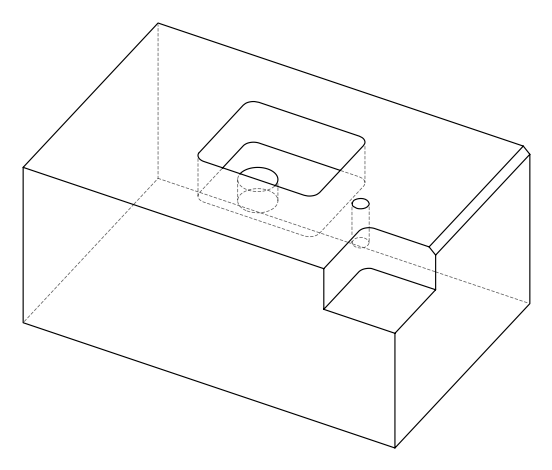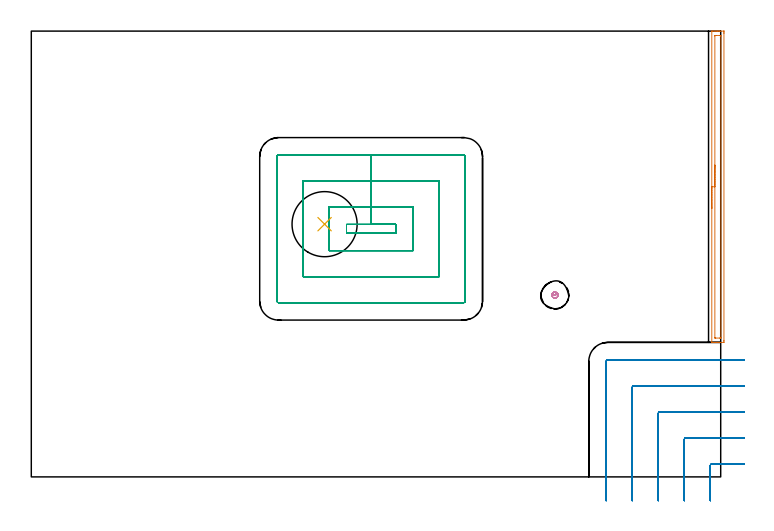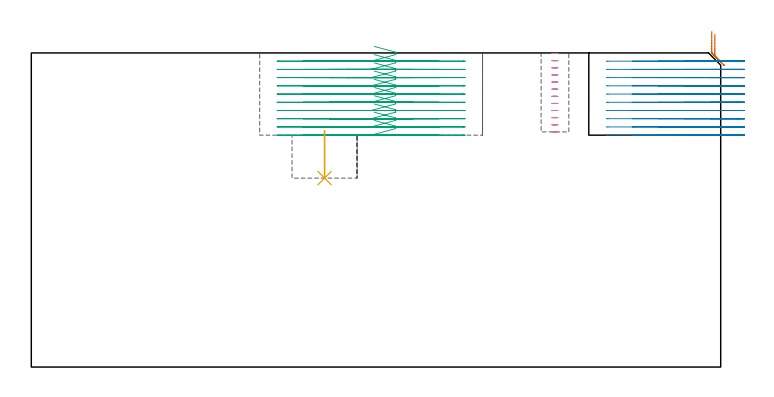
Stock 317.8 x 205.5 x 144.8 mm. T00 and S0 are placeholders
(PLAN: 5 operations, 3 tool changes, 28.1 min)
(1 AREA_MILL | FG_CHAMFER_SURFACE | UGT0205_001 | 2.49 min | 2310 mm3)
(2 MILL_CORNER_NOTCH_RECTANGULAR | CORNER_NOTCH_RECTANGULAR | NXT0201_012 | Follow Part, ap 4, ae 75% | 9.25 min | 142193 mm3)
(3 MILL_RECTANGULAR_POCKET | POCKET_RECTANGULAR_STRAIGHT | NXT0201_012 | Follow Part, ap 4, ae 75% | 15.61 min | 324928 mm3)
(4 MILL_BLIND_HOLE_FROM_SOLID_MATERIAL | STEP1POCKET | UGT0201_128 | Spiral | 0.65 min | 4675 mm3)
(5 INDEXABLE_INSERT_DRILL_BLIND_HOLE_FROM_SOLID | STEP1POCKET_1 | UGT0302_009 | 0.1 min | 13992 mm3)
(TOOL UGT0205_001 | Chamfer Mill 20 x 3 x 45 deg. | D20 FL50 Z2)
(TOOL NXT0201_012 | ENDMILL 16mm [2P460-1600-NA 1630] | D16 FL38 Z6)
(TOOL UGT0201_128 | Carbide End Mill 10.0 | D10 FL15 Z4)
(TOOL UGT0302_009 | Indexable Insert Drill 30mm | D30 PA180 FL50 Z2)
(OP 1 AREA_MILL)
G17 G21 G94 G90
T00 M6
G54
G17 G0 G90 X313.7 Y123.75 S1061 M3
G43 Z154.8 H0
G94 G1 Y123.788 Z153.928 F250.
Y123.902 Z153.063
Y124.091 Z152.212
Y124.353 Z151.38
Y124.687 Z150.574
Y125.09 Z149.8
Y125.558 Z149.064
Y126.09 Z148.372
Y126.679 Z147.729
Y127.322 Z147.14
Y128.014 Z146.608
Y128.75 Z146.14
Y129.524 Z145.737
Y130.33 Z145.403
Y131.162 Z145.141
Y132.013 Z144.952
Y132.878 Z144.838
Y133.75 Z144.8
Y205.377
X313.703 Y205.49 Z144.789
X313.734 Y205.493 Z144.758
X314.018 Y205.5 Z144.481
X314.767 Z143.732
X315.562 Z142.937
X316.055 Z142.441
X316.301 Z142.196
X316.945 Z141.552
X317.191 Z141.306
X317.835 Z140.659
X319.292 Y205.498 Z139.203
X319.294 Y205.496 Z139.202
X319.299 Y204.932 Z139.201
X319.3 Y204.358 Z139.2
Y62.884
X319.299 Y62.568 Z139.201
X319.294 Y62.004 Z139.202
X319.292 Y62.002 Z139.204
X317.835 Y62. Z140.659
X317.191 Z141.306
X316.945 Z141.552
X316.301 Z142.196
X316.055 Z142.441
X315.562 Z142.937
X314.767 Z143.732
X314.017 Z144.481
X313.734 Y62.007 Z144.758
X313.703 Y62.01 Z144.789
X313.7 Y62.123 Z144.8
Y133.75
X315.114 Z143.386
X315.115 Y203.253 Z143.385
X315.119 Y203.354 Z143.381
X315.128 Y203.49 Z143.372
X315.165 Y203.493 Z143.335
X315.708 Y203.5 Z142.792
X317.488 Y203.499 Z141.012
X317.835 Y203.493 Z140.665
X317.878 Y203.49 Z140.622
X317.884 Y203.304 Z140.616
X317.885 Y203.203 Z140.615
Y64.247
X317.881 Y64.146 Z140.619
X317.872 Y64.01 Z140.628
X317.835 Y64.007 Z140.665
X317.292 Y64. Z141.208
X315.512 Y64.001 Z142.988
X315.165 Y64.007 Z143.335
X315.122 Y64.01 Z143.378
X315.116 Y64.196 Z143.384
X315.115 Y64.297 Z143.385
X315.114 Y133.75 Z143.386
Y134.622 Z143.424
Y135.486 Z143.538
Y136.338 Z143.726
Y137.17 Z143.989
Y137.976 Z144.323
Y138.75 Z144.725
Y139.486 Z145.194
Y140.178 Z145.725
Y140.821 Z146.315
Y141.41 Z146.958
Y141.941 Z147.65
Y142.41 Z148.386
Y142.813 Z149.16
Y143.147 Z149.966
Y143.409 Z150.798
Y143.598 Z151.649
Y143.712 Z152.514
Y143.75 Z153.386
G0 Z154.8
M5
M2
(OP 2 MILL_CORNER_NOTCH_RECTANGULAR)
G17 G21 G94 G90
T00 M6
G54
G17 G0 G90 X328.8 Y6. S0 M3
G43 Z154.8 H1
Z141.01
G94 G1 X325.8 F250.
X313.795 F500.
G3 X313. Y5.205 R0.8
G1 Y-8.
Y-11. F250.
G0 Z154.8
X328.8 Y18.
Z141.01
G1 X325.8
X301.796 F500.
G3 X301. Y17.204 R0.8
G1 Y-8.
Y-11. F250.
G0 Z154.8
X328.8 Y30.
Z141.01
G1 X325.8
X289.796 F500.
G3 X289. Y29.204 R0.8
G1 Y-8.
Y-11. F250.
G0 Z154.8
X328.8 Y42.
Z141.01
G1 X325.8
X277.796 F500.
G3 X277. Y41.204 R0.8
G1 Y-8.
Y-11. F250.
G0 Z154.8
X328.8 Y54.
Z141.01
G1 X325.8
X265.796 F500.
G3 X265. Y53.204 R0.8
G1 Y-8.
Y-11. F250.
G0 Z154.8
X328.8 Y6.
Z137.22
G1 X325.8
X313.795 F500.
G3 X313. Y5.205 R0.8
G1 Y-8.
Y-11. F250.
G0 Z154.8
X328.8 Y18.
Z137.22
G1 X325.8
X301.796 F500.
G3 X301. Y17.204 R0.8
G1 Y-8.
Y-11. F250.
G0 Z154.8
X328.8 Y30.
Z137.22
G1 X325.8
X289.796 F500.
G3 X289. Y29.204 R0.8
G1 Y-8.
Y-11. F250.
G0 Z154.8
X328.8 Y42.
Z137.22
G1 X325.8
X277.796 F500.
G3 X277. Y41.204 R0.8
G1 Y-8.
Y-11. F250.
G0 Z154.8
X328.8 Y54.
Z137.22
G1 X325.8
X265.796 F500.
G3 X265. Y53.204 R0.8
G1 Y-8.
Y-11. F250.
G0 Z154.8
X328.8 Y6.
Z133.43
G1 X325.8
X313.795 F500.
G3 X313. Y5.205 R0.8
G1 Y-8.
Y-11. F250.
G0 Z154.8
X328.8 Y18.
Z133.43
G1 X325.8
X301.796 F500.
G3 X301. Y17.204 R0.8
G1 Y-8.
Y-11. F250.
G0 Z154.8
X328.8 Y30.
Z133.43
G1 X325.8
X289.796 F500.
G3 X289. Y29.204 R0.8
G1 Y-8.
Y-11. F250.
G0 Z154.8
X328.8 Y42.
Z133.43
G1 X325.8
X277.796 F500.
G3 X277. Y41.204 R0.8
G1 Y-8.
Y-11. F250.
G0 Z154.8
X328.8 Y54.
Z133.43
G1 X325.8
X265.796 F500.
G3 X265. Y53.204 R0.8
G1 Y-8.
Y-11. F250.
G0 Z154.8
X328.8 Y6.
Z129.64
G1 X325.8
X313.795 F500.
G3 X313. Y5.205 R0.8
G1 Y-8.
Y-11. F250.
G0 Z154.8
X328.8 Y18.
Z129.64
G1 X325.8
X301.796 F500.
G3 X301. Y17.204 R0.8
G1 Y-8.
Y-11. F250.
G0 Z154.8
X328.8 Y30.
Z129.64
G1 X325.8
X289.796 F500.
G3 X289. Y29.204 R0.8
G1 Y-8.
Y-11. F250.
G0 Z154.8
X328.8 Y42.
Z129.64
G1 X325.8
X277.796 F500.
G3 X277. Y41.204 R0.8
G1 Y-8.
Y-11. F250.
G0 Z154.8
X328.8 Y54.
Z129.64
G1 X325.8
X265.796 F500.
G3 X265. Y53.204 R0.8
G1 Y-8.
Y-11. F250.
G0 Z154.8
X328.8 Y6.
Z125.85
G1 X325.8
X313.795 F500.
G3 X313. Y5.205 R0.8
G1 Y-8.
Y-11. F250.
G0 Z154.8
X328.8 Y18.
Z125.85
G1 X325.8
X301.796 F500.
G3 X301. Y17.204 R0.8
G1 Y-8.
Y-11. F250.
G0 Z154.8
X328.8 Y30.
Z125.85
G1 X325.8
X289.796 F500.
G3 X289. Y29.204 R0.8
G1 Y-8.
Y-11. F250.
G0 Z154.8
X328.8 Y42.
Z125.85
G1 X325.8
X277.796 F500.
G3 X277. Y41.204 R0.8
G1 Y-8.
Y-11. F250.
G0 Z154.8
X328.8 Y54.
Z125.85
G1 X325.8
X265.796 F500.
G3 X265. Y53.204 R0.8
G1 Y-8.
Y-11. F250.
G0 Z154.8
X328.8 Y6.
Z122.06
G1 X325.8
X313.795 F500.
G3 X313. Y5.205 R0.8
G1 Y-8.
Y-11. F250.
G0 Z154.8
X328.8 Y18.
Z122.06
G1 X325.8
X301.796 F500.
G3 X301. Y17.204 R0.8
G1 Y-8.
Y-11. F250.
G0 Z154.8
X328.8 Y30.
Z122.06
G1 X325.8
X289.796 F500.
G3 X289. Y29.204 R0.8
G1 Y-8.
Y-11. F250.
G0 Z154.8
X328.8 Y42.
Z122.06
G1 X325.8
X277.796 F500.
G3 X277. Y41.204 R0.8
G1 Y-8.
Y-11. F250.
G0 Z154.8
X328.8 Y54.
Z122.06
G1 X325.8
X265.796 F500.
G3 X265. Y53.204 R0.8
G1 Y-8.
Y-11. F250.
G0 Z154.8
X328.8 Y6.
Z118.27
G1 X325.8
X313.795 F500.
G3 X313. Y5.205 R0.8
G1 Y-8.
Y-11. F250.
G0 Z154.8
X328.8 Y18.
Z118.27
G1 X325.8
X301.796 F500.
G3 X301. Y17.204 R0.8
G1 Y-8.
Y-11. F250.
G0 Z154.8
X328.8 Y30.
Z118.27
G1 X325.8
X289.796 F500.
G3 X289. Y29.204 R0.8
G1 Y-8.
Y-11. F250.
G0 Z154.8
X328.8 Y42.
Z118.27
G1 X325.8
X277.796 F500.
G3 X277. Y41.204 R0.8
G1 Y-8.
Y-11. F250.
G0 Z154.8
X328.8 Y54.
Z118.27
G1 X325.8
X265.796 F500.
G3 X265. Y53.204 R0.8
G1 Y-8.
Y-11. F250.
G0 Z154.8
X328.8 Y6.
Z114.48
G1 X325.8
X313.795 F500.
G3 X313. Y5.205 R0.8
G1 Y-8.
Y-11. F250.
G0 Z154.8
X328.8 Y18.
Z114.48
G1 X325.8
X301.796 F500.
G3 X301. Y17.204 R0.8
G1 Y-8.
Y-11. F250.
G0 Z154.8
X328.8 Y30.
Z114.48
G1 X325.8
X289.796 F500.
G3 X289. Y29.204 R0.8
G1 Y-8.
Y-11. F250.
G0 Z154.8
X328.8 Y42.
Z114.48
G1 X325.8
X277.796 F500.
G3 X277. Y41.204 R0.8
G1 Y-8.
Y-11. F250.
G0 Z154.8
X328.8 Y54.
Z114.48
G1 X325.8
X265.796 F500.
G3 X265. Y53.204 R0.8
G1 Y-8.
Y-11. F250.
G0 Z154.8
X328.8 Y6.
Z110.69
G1 X325.8
X313.795 F500.
G3 X313. Y5.205 R0.8
G1 Y-8.
Y-11. F250.
G0 Z154.8
X328.8 Y18.
Z110.69
G1 X325.8
X301.796 F500.
G3 X301. Y17.204 R0.8
G1 Y-8.
Y-11. F250.
G0 Z154.8
X328.8 Y30.
Z110.69
G1 X325.8
X289.796 F500.
G3 X289. Y29.204 R0.8
G1 Y-8.
Y-11. F250.
G0 Z154.8
X328.8 Y42.
Z110.69
G1 X325.8
X277.796 F500.
G3 X277. Y41.204 R0.8
G1 Y-8.
Y-11. F250.
G0 Z154.8
X328.8 Y54.
Z110.69
G1 X325.8
X265.796 F500.
G3 X265. Y53.204 R0.8
G1 Y-8.
Y-11. F250.
G0 Z154.8
X328.8 Y6.
Z106.9
G1 X325.8
X313.795 F500.
G3 X313. Y5.205 R0.8
G1 Y-8.
Y-11. F250.
G0 Z154.8
X328.8 Y18.
Z106.9
G1 X325.8
X301.796 F500.
G3 X301. Y17.204 R0.8
G1 Y-8.
Y-11. F250.
G0 Z154.8
X328.8 Y30.
Z106.9
G1 X325.8
X289.796 F500.
G3 X289. Y29.204 R0.8
G1 Y-8.
Y-11. F250.
G0 Z154.8
X328.8 Y42.
Z106.9
G1 X325.8
X277.796 F500.
G3 X277. Y41.204 R0.8
G1 Y-8.
Y-11. F250.
G0 Z154.8
X328.8 Y54.
Z106.9
G1 X325.8
X265.796 F500.
G3 X265. Y53.204 R0.8
G1 Y-8.
Y-11. F250.
G0 Z154.8
M5
M2
(OP 3 MILL_RECTANGULAR_POCKET)
G17 G21 G94 G90
T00 M6
G54
G17 G0 G90 X158.109 Y112.3 S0 M3
G43 Z154.8 H1
Z147.8
G94 G1 X168. Z145.15 F250.
Y116.4 Z144.051
X156.65 Z141.01
X145.3 F500.
Y112.3
X168.
Y116.4
X156.65
Y124.4
X137.3
Y104.3
X176.
Y124.4
X156.65
Y136.4
X125.3
Y92.3
X188.
Y136.4
X156.65
Y148.4
X114.
G3 X113.3 Y147.7 R0.7
G1 Y81.
G3 X114. Y80.3 R0.7
G1 X199.3
G3 X200. Y81. R0.7
G1 Y147.7
G3 X199.3 Y148.4 R0.7
G1 X156.65
X155.65
G0 X158.109 Y112.3 Z144.01
G1 X168. Z141.36 F250.
Y116.4 Z140.261
X156.65 Z137.22
X145.3 F500.
Y112.3
X168.
Y116.4
X156.65
Y124.4
X137.3
Y104.3
X176.
Y124.4
X156.65
Y136.4
X125.3
Y92.3
X188.
Y136.4
X156.65
Y148.4
X114.
G3 X113.3 Y147.7 R0.7
G1 Y81.
G3 X114. Y80.3 R0.7
G1 X199.3
G3 X200. Y81. R0.7
G1 Y147.7
G3 X199.3 Y148.4 R0.7
G1 X156.65
X155.65
G0 X158.109 Y112.3 Z140.22
G1 X168. Z137.57 F250.
Y116.4 Z136.471
X156.65 Z133.43
X145.3 F500.
Y112.3
X168.
Y116.4
X156.65
Y124.4
X137.3
Y104.3
X176.
Y124.4
X156.65
Y136.4
X125.3
Y92.3
X188.
Y136.4
X156.65
Y148.4
X114.
G3 X113.3 Y147.7 R0.7
G1 Y81.
G3 X114. Y80.3 R0.7
G1 X199.3
G3 X200. Y81. R0.7
G1 Y147.7
G3 X199.3 Y148.4 R0.7
G1 X156.65
X155.65
G0 X158.109 Y112.3 Z136.43
G1 X168. Z133.78 F250.
Y116.4 Z132.681
X156.65 Z129.64
X145.3 F500.
Y112.3
X168.
Y116.4
X156.65
Y124.4
X137.3
Y104.3
X176.
Y124.4
X156.65
Y136.4
X125.3
Y92.3
X188.
Y136.4
X156.65
Y148.4
X114.
G3 X113.3 Y147.7 R0.7
G1 Y81.
G3 X114. Y80.3 R0.7
G1 X199.3
G3 X200. Y81. R0.7
G1 Y147.7
G3 X199.3 Y148.4 R0.7
G1 X156.65
X155.65
G0 X158.109 Y112.3 Z132.64
G1 X168. Z129.99 F250.
Y116.4 Z128.891
X156.65 Z125.85
X145.3 F500.
Y112.3
X168.
Y116.4
X156.65
Y124.4
X137.3
Y104.3
X176.
Y124.4
X156.65
Y136.4
X125.3
Y92.3
X188.
Y136.4
X156.65
Y148.4
X114.
G3 X113.3 Y147.7 R0.7
G1 Y81.
G3 X114. Y80.3 R0.7
G1 X199.3
G3 X200. Y81. R0.7
G1 Y147.7
G3 X199.3 Y148.4 R0.7
G1 X156.65
X155.65
G0 X158.109 Y112.3 Z128.85
G1 X168. Z126.2 F250.
Y116.4 Z125.101
X156.65 Z122.06
X145.3 F500.
Y112.3
X168.
Y116.4
X156.65
Y124.4
X137.3
Y104.3
X176.
Y124.4
X156.65
Y136.4
X125.3
Y92.3
X188.
Y136.4
X156.65
Y148.4
X114.
G3 X113.3 Y147.7 R0.7
G1 Y81.
G3 X114. Y80.3 R0.7
G1 X199.3
G3 X200. Y81. R0.7
G1 Y147.7
G3 X199.3 Y148.4 R0.7
G1 X156.65
X155.65
G0 X158.109 Y112.3 Z125.06
G1 X168. Z122.41 F250.
Y116.4 Z121.311
X156.65 Z118.27
X145.3 F500.
Y112.3
X168.
Y116.4
X156.65
Y124.4
X137.3
Y104.3
X176.
Y124.4
X156.65
Y136.4
X125.3
Y92.3
X188.
Y136.4
X156.65
Y148.4
X114.
G3 X113.3 Y147.7 R0.7
G1 Y81.
G3 X114. Y80.3 R0.7
G1 X199.3
G3 X200. Y81. R0.7
G1 Y147.7
G3 X199.3 Y148.4 R0.7
G1 X156.65
X155.65
G0 X158.109 Y112.3 Z121.27
G1 X168. Z118.62 F250.
Y116.4 Z117.521
X156.65 Z114.48
X145.3 F500.
Y112.3
X168.
Y116.4
X156.65
Y124.4
X137.3
Y104.3
X176.
Y124.4
X156.65
Y136.4
X125.3
Y92.3
X188.
Y136.4
X156.65
Y148.4
X114.
G3 X113.3 Y147.7 R0.7
G1 Y81.
G3 X114. Y80.3 R0.7
G1 X199.3
G3 X200. Y81. R0.7
G1 Y147.7
G3 X199.3 Y148.4 R0.7
G1 X156.65
X155.65
G0 X158.109 Y112.3 Z117.48
G1 X168. Z114.83 F250.
Y116.4 Z113.731
X156.65 Z110.69
X145.3 F500.
Y112.3
X168.
Y116.4
X156.65
Y124.4
X137.3
Y104.3
X176.
Y124.4
X156.65
Y136.4
X125.3
Y92.3
X188.
Y136.4
X156.65
Y148.4
X114.
G3 X113.3 Y147.7 R0.7
G1 Y81.
G3 X114. Y80.3 R0.7
G1 X199.3
G3 X200. Y81. R0.7
G1 Y147.7
G3 X199.3 Y148.4 R0.7
G1 X156.65
X155.65
G0 X158.109 Y112.3 Z113.69
G1 X168. Z111.04 F250.
Y116.4 Z109.941
X156.65 Z106.9
X145.3 F500.
Y112.3
X168.
Y116.4
X156.65
Y124.4
X137.3
Y104.3
X176.
Y124.4
X156.65
Y136.4
X125.3
Y92.3
X188.
Y136.4
X156.65
Y148.4
X114.
G3 X113.3 Y147.7 R0.7
G1 Y81.
G3 X114. Y80.3 R0.7
G1 X199.3
G3 X200. Y81. R0.7
G1 Y147.7
G3 X199.3 Y148.4 R0.7
G1 X156.65
X155.65
G0 Z154.8
M5
M2
(OP 4 MILL_BLIND_HOLE_FROM_SOLID_MATERIAL)
G17 G21 G94 G90
T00 M6
G54
G17 G0 G90 X241.4 Y83.8 S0 M3
G43 Z154.8 H0
Z144.517
G94 G3 X242.034 Y84.566 R0.645 F250.
X241.138 Y85.175 R0.766
X240.025 Y83.538 R1.4
X241.138 Y85.175 R-1.4
X240.581 Y84.356 R0.7
X241.4 Y83.8 R0.7
G0 Z141.233
G3 X242.034 Y84.566 R0.645
X241.138 Y85.175 R0.766
X240.025 Y83.538 R1.4
X241.138 Y85.175 R-1.4
X240.581 Y84.356 R0.7
X241.4 Y83.8 R0.7
G0 Z137.95
G3 X242.034 Y84.566 R0.645
X241.138 Y85.175 R0.766
X240.025 Y83.538 R1.4
X241.138 Y85.175 R-1.4
X240.581 Y84.356 R0.7
X241.4 Y83.8 R0.7
G0 Z134.667
G3 X242.034 Y84.566 R0.645
X241.138 Y85.175 R0.766
X240.025 Y83.538 R1.4
X241.138 Y85.175 R-1.4
X240.581 Y84.356 R0.7
X241.4 Y83.8 R0.7
G0 Z131.383
G3 X242.034 Y84.566 R0.645
X241.138 Y85.175 R0.766
X240.025 Y83.538 R1.4
X241.138 Y85.175 R-1.4
X240.581 Y84.356 R0.7
X241.4 Y83.8 R0.7
G0 Z128.1
G3 X242.034 Y84.566 R0.645
X241.138 Y85.175 R0.766
X240.025 Y83.538 R1.4
X241.138 Y85.175 R-1.4
X240.581 Y84.356 R0.7
X241.4 Y83.8 R0.7
G0 Z124.817
G3 X242.034 Y84.566 R0.645
X241.138 Y85.175 R0.766
X240.025 Y83.538 R1.4
X241.138 Y85.175 R-1.4
X240.581 Y84.356 R0.7
X241.4 Y83.8 R0.7
G0 Z121.533
G3 X242.034 Y84.566 R0.645
X241.138 Y85.175 R0.766
X240.025 Y83.538 R1.4
X241.138 Y85.175 R-1.4
X240.581 Y84.356 R0.7
X241.4 Y83.8 R0.7
G0 Z118.25
G3 X242.034 Y84.566 R0.645
X241.138 Y85.175 R0.766
X240.025 Y83.538 R1.4
X241.138 Y85.175 R-1.4
X240.581 Y84.356 R0.7
X241.4 Y83.8 R0.7
G0 Z114.967
G3 X242.034 Y84.566 R0.645
X241.138 Y85.175 R0.766
X240.025 Y83.538 R1.4
X241.138 Y85.175 R-1.4
X240.581 Y84.356 R0.7
X241.4 Y83.8 R0.7
G0 Z111.683
G3 X242.034 Y84.566 R0.645
X241.138 Y85.175 R0.766
X240.025 Y83.538 R1.4
X241.138 Y85.175 R-1.4
X240.581 Y84.356 R0.7
X241.4 Y83.8 R0.7
G0 Z108.4
G3 X242.034 Y84.566 R0.645
X241.138 Y85.175 R0.766
X240.025 Y83.538 R1.4
X241.138 Y85.175 R-1.4
X240.581 Y84.356 R0.7
X241.4 Y83.8 R0.7
G0 Z154.8
M5
M2
(OP 5 INDEXABLE_INSERT_DRILL_BLIND_HOLE_FROM_SOLID)
G17 G21 G94 G90
T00 M6
G54
G17 G0 G90 X135.2 Y116.5 S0 M3
G43 Z154.8 H0
G94 G81 G98 Z87.1 F250. R108.9
G80
M5
M2
